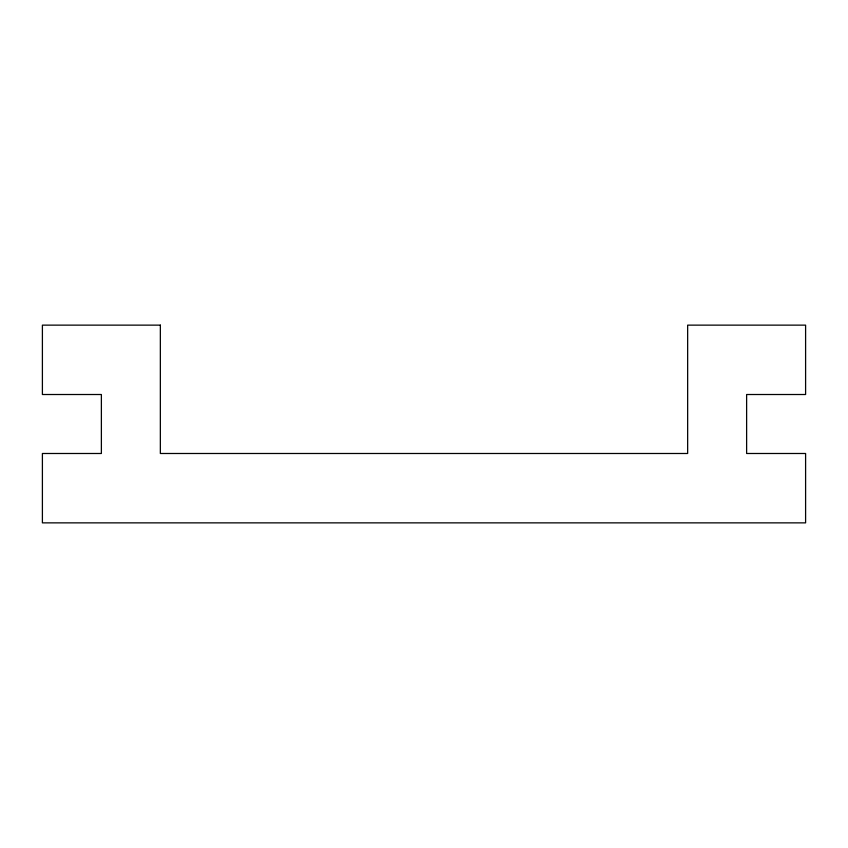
<?xml version="1.0" encoding="UTF-8"?>
<svg xmlns="http://www.w3.org/2000/svg" width="848" height="848" viewBox="0 0 848 848"><rect width="100%" height="100%" fill="white"/><g stroke="black" fill="none" stroke-linecap="round" stroke-linejoin="round"><path stroke-width="1.27" d="M160.346 325.134L42.4 325.134L42.4 394.511L101.378 394.511L101.378 453.489L42.4 453.489L42.4 522.866L805.6 522.866L805.6 453.489L746.622 453.489L746.622 394.511L805.6 394.511L805.6 325.134L687.654 325.134L687.654 453.489L160.346 453.489L160.346 325.134"/></g></svg>
